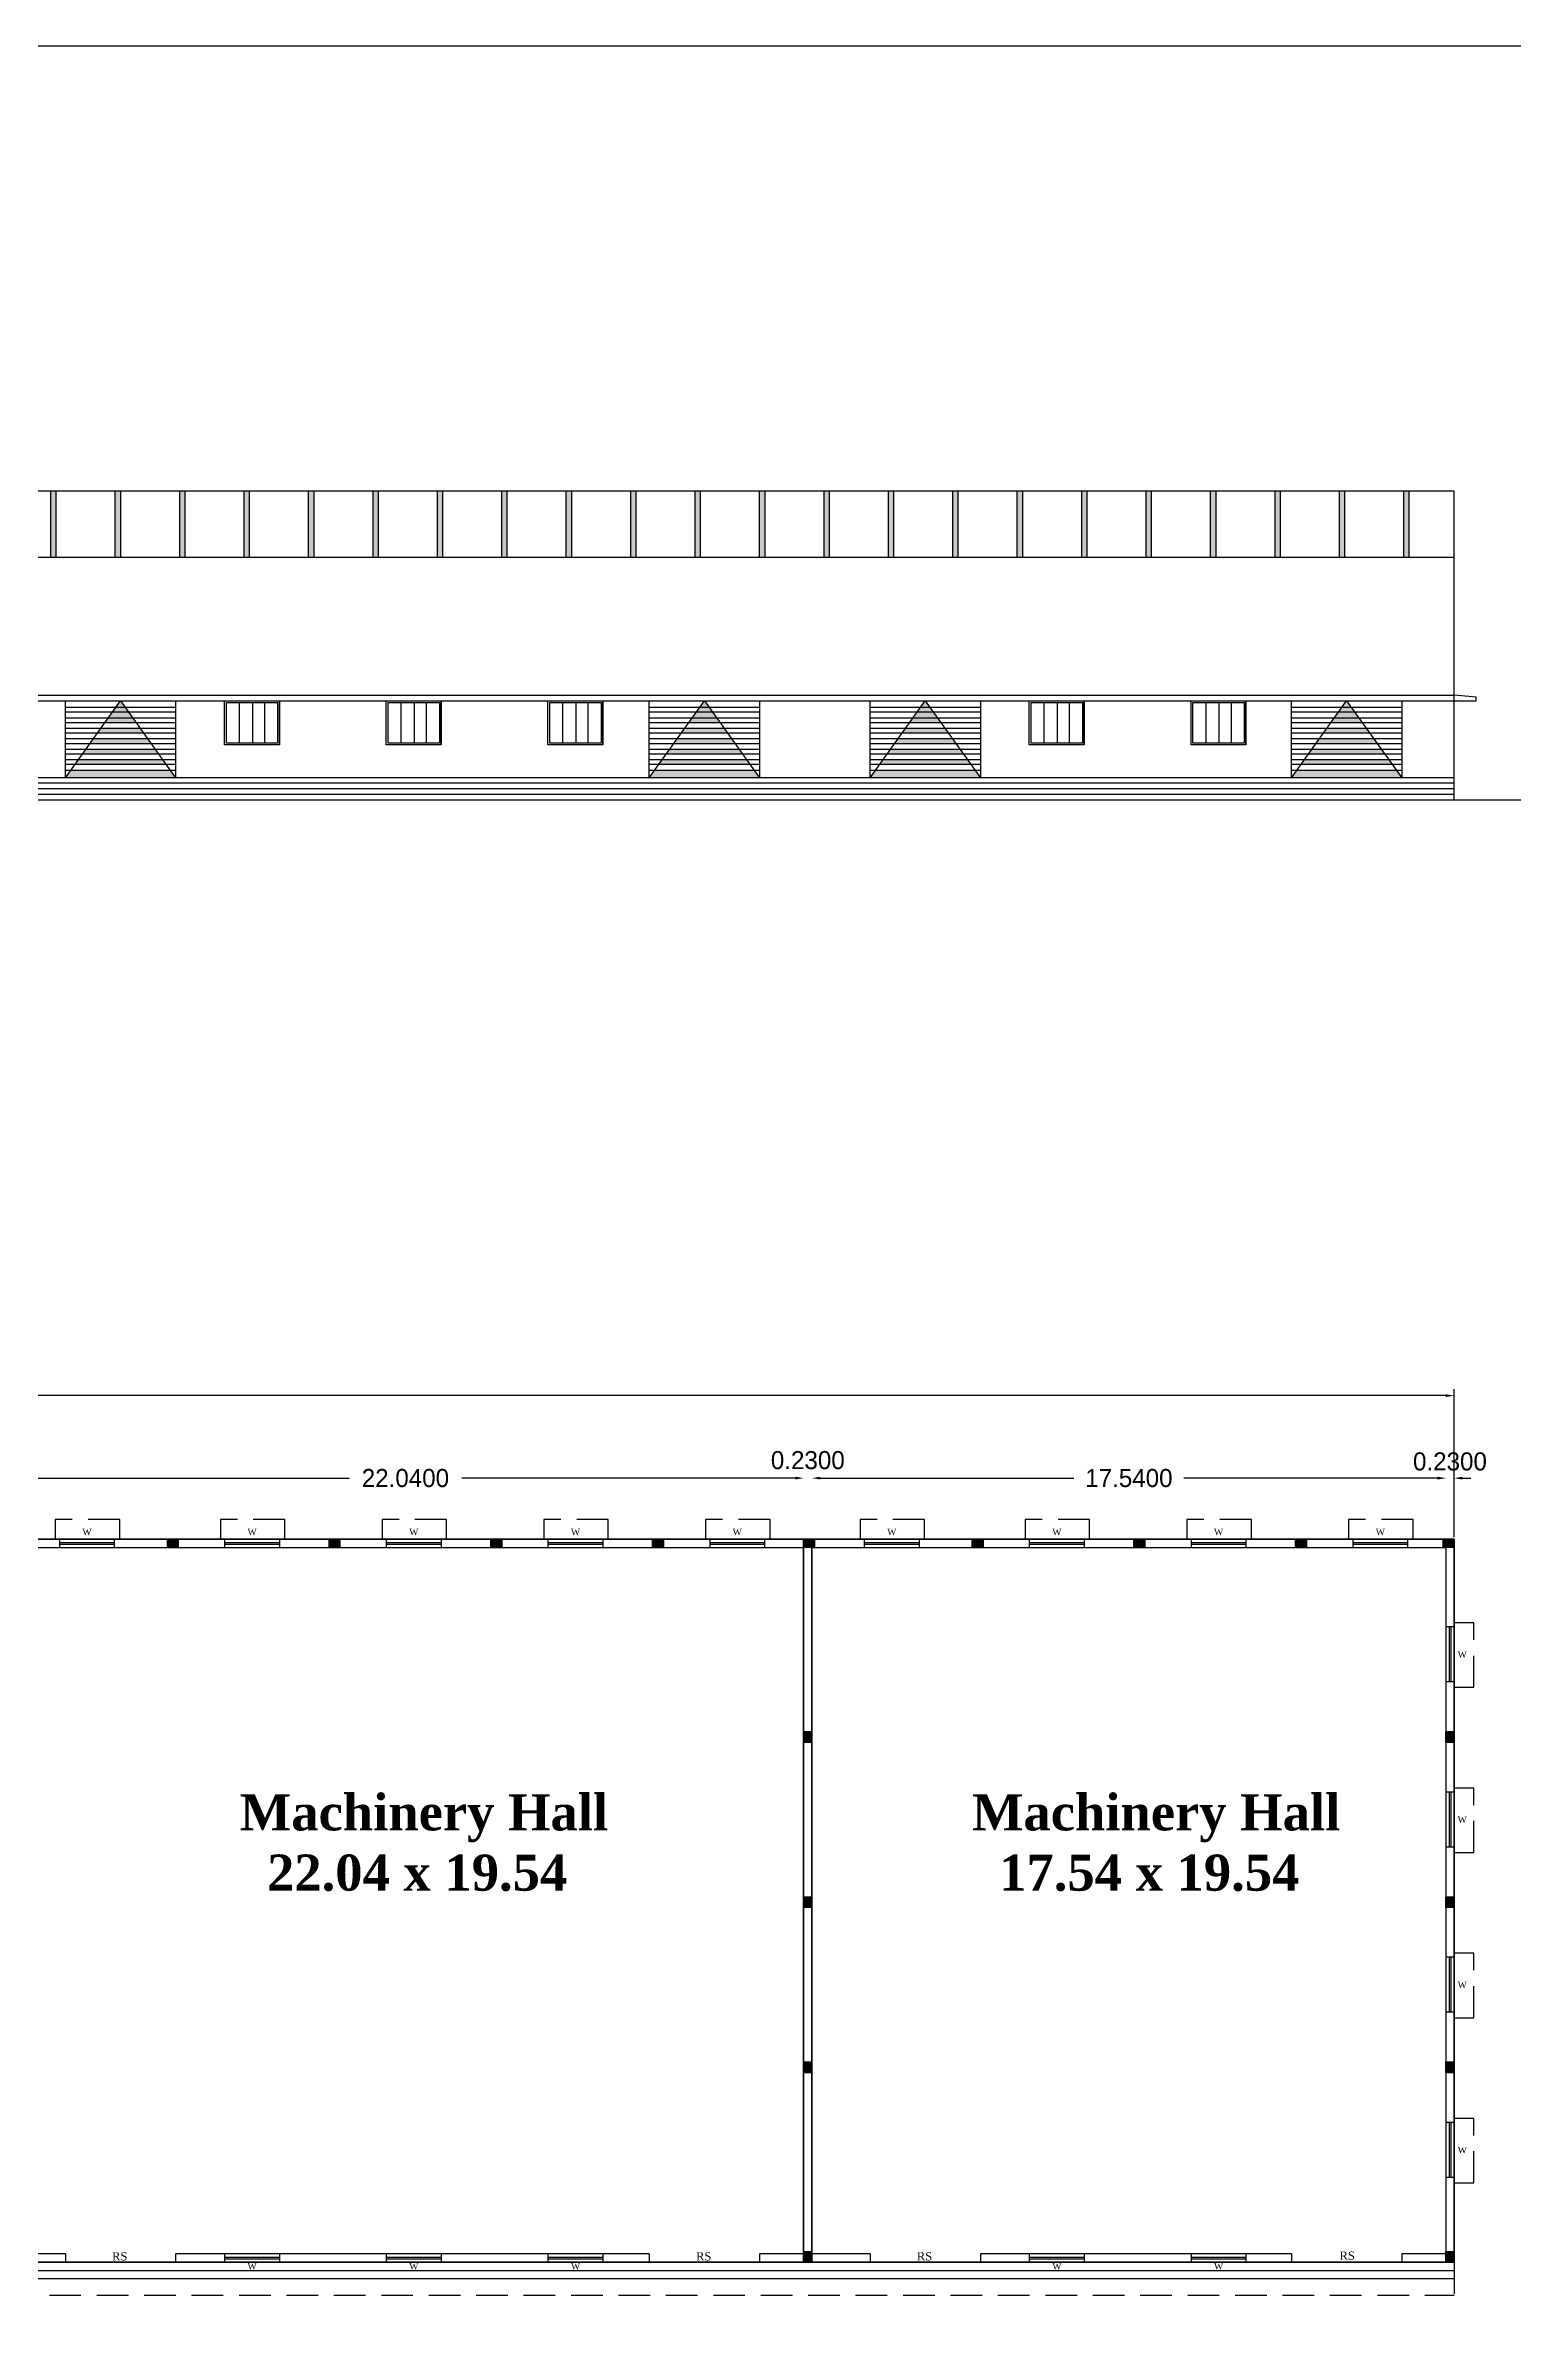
# Model space of a CAD drawing. Header units: metres. Extents: x 0 to 1012, y 0 to 496.
# Drawn here: x 672.7 to 713.3, y 295.6 to 358.9 of the extents above; entities that cross this region are included whole.
import ezdxf

# ---------------------------------------------------------------- set-up
doc = ezdxf.new("R2010")
doc.units = ezdxf.units.M
doc.header["$LTSCALE"] = 3.5
doc.header["$MEASUREMENT"] = 0
doc.linetypes.add('HIDDEN', pattern=[0.375, 0.25, -0.125])
doc.layers.get('0').update_dxf_attribs({"linetype": 'CONTINUOUS'})
doc.layers.get('DEFPOINTS').update_dxf_attribs({"linetype": 'CONTINUOUS'})
doc.styles.add('RomanS', font='romans.shx')
doc.dimstyles.get("Standard").update_dxf_attribs({"dimtxt": 0.18, "dimasz": 0.18, "dimexe": 0.18, "dimexo": 0.0625, "dimgap": 0.09, "dimtad": 0, "dimtih": 1, "dimtoh": 1, "dimdec": 4, "dimzin": 0, "dimdsep": 46, "dimtxsty": 'Standard', "dimcen": 0.09, "dimadec": 0, "dimazin": 0, "dimtfac": 1, "dimtdec": 4, "dimtofl": 0, "dimtmove": 0, "dimatfit": 3, "dimfxl": 0, "dimtolj": 1, "dimtzin": 0, "dimarcsym": 0})

# ---------------------------------------------------------------- blocks, each defined once
blk = doc.blocks.new('*D54')
at = {"color": 0, "lineweight": -2}
for p, q in [((714.477, 344.523), (714.477, 342.418)), ((714.477, 338.883), (714.477, 340.988))]:
    blk.add_line(p, q, dxfattribs=at)
at = {"color": 0}
for points in [[(714.439, 344.523), (714.516, 344.523), (714.477, 344.753)], [(714.439, 338.883), (714.516, 338.883), (714.477, 338.653)]]:
    blk.add_solid(points, dxfattribs=at)
at = {"layer": 'DEFPOINTS', "color": 0}
for p in [(711.654, 344.753), (714.477, 338.653), (715.431, 338.653)]:
    blk.add_point(p, dxfattribs=at)
at = {"color": 0, "insert": (714.477, 341.703), "char_height": 0.3, "attachment_point": 5, "rotation": 90}
blk.add_mtext('\\A1;6.1000', dxfattribs=at)
blk = doc.blocks.new('*D57')
at = {"color": 0, "lineweight": -2}
for p, q in [((626.844, 317.65), (626.844, 321.742)), ((711.654, 317.65), (711.654, 321.742)), ((627.074, 321.562), (666.397, 321.562)), ((711.424, 321.562), (672.1, 321.562))]:
    blk.add_line(p, q, dxfattribs=at)
at = {"color": 0}
for points in [[(627.074, 321.601), (627.074, 321.524), (626.844, 321.562)], [(711.424, 321.601), (711.424, 321.524), (711.654, 321.562)]]:
    blk.add_solid(points, dxfattribs=at)
at = {"layer": 'DEFPOINTS', "color": 0}
for p in [(711.654, 321.562), (626.844, 317.588), (711.654, 317.588)]:
    blk.add_point(p, dxfattribs=at)
at = {"color": 0, "insert": (669.249, 321.562), "char_height": 1, "attachment_point": 5}
blk.add_mtext('\\A1;84.8100', dxfattribs=at)
blk = doc.blocks.new('*D58')
at = {"color": 0, "lineweight": -2}
for p, q in [((711.194, 319.28), (710.964, 319.28)), ((711.884, 319.28), (712.114, 319.28))]:
    blk.add_line(p, q, dxfattribs=at)
at = {"color": 0}
for points in [[(711.194, 319.318), (711.194, 319.242), (711.424, 319.28)], [(711.884, 319.318), (711.884, 319.242), (711.654, 319.28)]]:
    blk.add_solid(points, dxfattribs=at)
at = {"layer": 'DEFPOINTS', "color": 0}
for p in [(711.654, 319.28), (711.424, 317.358), (711.654, 317.358)]:
    blk.add_point(p, dxfattribs=at)
at = {"color": 0, "insert": (711.539, 319.739), "char_height": 0.5, "attachment_point": 5}
blk.add_mtext('\\A1;0.2300', dxfattribs=at)
blk = doc.blocks.new('*D59')
at = {"color": 0, "lineweight": -2}
for p, q in [((694.114, 319.28), (701.135, 319.28)), ((711.194, 319.28), (704.172, 319.28))]:
    blk.add_line(p, q, dxfattribs=at)
at = {"color": 0}
for points in [[(694.114, 319.318), (694.114, 319.242), (693.884, 319.28)], [(711.194, 319.318), (711.194, 319.242), (711.424, 319.28)]]:
    blk.add_solid(points, dxfattribs=at)
at = {"layer": 'DEFPOINTS', "color": 0}
for p in [(711.424, 319.28), (693.884, 317.358), (711.424, 317.358)]:
    blk.add_point(p, dxfattribs=at)
at = {"color": 0, "insert": (702.654, 319.28), "char_height": 0.5, "attachment_point": 5}
blk.add_mtext('\\A1;17.5400', dxfattribs=at)
blk = doc.blocks.new('*D178')
at = {"color": 0, "lineweight": -2}
for p, q in [((693.424, 319.28), (693.194, 319.28)), ((694.114, 319.28), (694.344, 319.28))]:
    blk.add_line(p, q, dxfattribs=at)
at = {"color": 0}
for points in [[(693.424, 319.318), (693.424, 319.242), (693.654, 319.28)], [(694.114, 319.318), (694.114, 319.242), (693.884, 319.28)]]:
    blk.add_solid(points, dxfattribs=at)
at = {"layer": 'DEFPOINTS', "color": 0}
for p in [(693.884, 319.28), (693.654, 317.358), (693.884, 317.358)]:
    blk.add_point(p, dxfattribs=at)
at = {"color": 0, "insert": (693.769, 319.775), "char_height": 0.5, "attachment_point": 5}
blk.add_mtext('\\A1;0.2300', dxfattribs=at)
blk = doc.blocks.new('*D179')
at = {"color": 0, "lineweight": -2}
for p, q in [((671.844, 319.28), (681.074, 319.28)), ((693.424, 319.28), (684.194, 319.28))]:
    blk.add_line(p, q, dxfattribs=at)
at = {"color": 0}
for points in [[(671.844, 319.318), (671.844, 319.242), (671.614, 319.28)], [(693.424, 319.318), (693.424, 319.242), (693.654, 319.28)]]:
    blk.add_solid(points, dxfattribs=at)
at = {"layer": 'DEFPOINTS', "color": 0}
for p in [(693.654, 319.28), (671.614, 317.358), (693.654, 317.358)]:
    blk.add_point(p, dxfattribs=at)
at = {"color": 0, "insert": (682.634, 319.28), "char_height": 0.5, "attachment_point": 5}
blk.add_mtext('\\A1;22.0400', dxfattribs=at)

msp = doc.modelspace()

# ---------------------------------------------------------------- hatches: boundary and pattern name
h = msp.add_hatch(color=256)
h.dxf.hatch_style = 1
h.paths.add_polyline_path([(672.97333, 346.58309), (672.82333, 346.58309), (672.82333, 344.75309), (672.97333, 344.75309)])
h = msp.add_hatch(color=256)
h.dxf.hatch_style = 1
h.paths.add_polyline_path([(674.75624, 346.58309), (674.60624, 346.58309), (674.60624, 344.75309), (674.75624, 344.75309)])
h = msp.add_hatch(color=256)
h.dxf.hatch_style = 1
h.paths.add_polyline_path([(676.53916, 346.58309), (676.38916, 346.58309), (676.38916, 344.75309), (676.53916, 344.75309)])
h = msp.add_hatch(color=256)
h.dxf.hatch_style = 1
h.paths.add_polyline_path([(678.32207, 346.58309), (678.17207, 346.58309), (678.17207, 344.75309), (678.32207, 344.75309)])
h = msp.add_hatch(color=256)
h.dxf.hatch_style = 1
h.paths.add_polyline_path([(680.10498, 346.58309), (679.95498, 346.58309), (679.95498, 344.75309), (680.10498, 344.75309)])
h = msp.add_hatch(color=256)
h.dxf.hatch_style = 1
h.paths.add_polyline_path([(681.8879, 346.58309), (681.7379, 346.58309), (681.7379, 344.75309), (681.8879, 344.75309)])
h = msp.add_hatch(color=256)
h.dxf.hatch_style = 1
h.paths.add_polyline_path([(683.67081, 346.58309), (683.52081, 346.58309), (683.52081, 344.75309), (683.67081, 344.75309)])
h = msp.add_hatch(color=256)
h.dxf.hatch_style = 1
h.paths.add_polyline_path([(685.45372, 346.58309), (685.30372, 346.58309), (685.30372, 344.75309), (685.45372, 344.75309)])
h = msp.add_hatch(color=256)
h.dxf.hatch_style = 1
h.paths.add_polyline_path([(687.23664, 346.58309), (687.08664, 346.58309), (687.08664, 344.75309), (687.23664, 344.75309)])
h = msp.add_hatch(color=256)
h.dxf.hatch_style = 1
h.paths.add_polyline_path([(689.01955, 346.58309), (688.86955, 346.58309), (688.86955, 344.75309), (689.01955, 344.75309)])
h = msp.add_hatch(color=256)
h.dxf.hatch_style = 1
h.paths.add_polyline_path([(690.80247, 346.58309), (690.65247, 346.58309), (690.65247, 344.75309), (690.80247, 344.75309)])
h = msp.add_hatch(color=256)
h.dxf.hatch_style = 1
h.paths.add_polyline_path([(692.58538, 346.58309), (692.43538, 346.58309), (692.43538, 344.75309), (692.58538, 344.75309)])
h = msp.add_hatch(color=256)
h.dxf.hatch_style = 1
h.paths.add_polyline_path([(694.36829, 346.58309), (694.21829, 346.58309), (694.21829, 344.75309), (694.36829, 344.75309)])
h = msp.add_hatch(color=256)
h.dxf.hatch_style = 1
h.paths.add_polyline_path([(696.15121, 346.58309), (696.00121, 346.58309), (696.00121, 344.75309), (696.15121, 344.75309)])
h = msp.add_hatch(color=256)
h.dxf.hatch_style = 1
h.paths.add_polyline_path([(697.93412, 346.58309), (697.78412, 346.58309), (697.78412, 344.75309), (697.93412, 344.75309)])
h = msp.add_hatch(color=256)
h.dxf.hatch_style = 1
h.paths.add_polyline_path([(699.71703, 346.58309), (699.56703, 346.58309), (699.56703, 344.75309), (699.71703, 344.75309)])
h = msp.add_hatch(color=256)
h.dxf.hatch_style = 1
h.paths.add_polyline_path([(701.49995, 346.58309), (701.34995, 346.58309), (701.34995, 344.75309), (701.49995, 344.75309)])
h = msp.add_hatch(color=256)
h.dxf.hatch_style = 1
h.paths.add_polyline_path([(703.28286, 346.58309), (703.13286, 346.58309), (703.13286, 344.75309), (703.28286, 344.75309)])
h = msp.add_hatch(color=256)
h.dxf.hatch_style = 1
h.paths.add_polyline_path([(705.06577, 346.58309), (704.91577, 346.58309), (704.91577, 344.75309), (705.06577, 344.75309)])
h = msp.add_hatch(color=256)
h.dxf.hatch_style = 1
h.paths.add_polyline_path([(706.84869, 346.58309), (706.69869, 346.58309), (706.69869, 344.75309), (706.84869, 344.75309)])
h = msp.add_hatch(color=256)
h.dxf.hatch_style = 1
h.paths.add_polyline_path([(708.6316, 346.58309), (708.4816, 346.58309), (708.4816, 344.75309), (708.6316, 344.75309)])
h = msp.add_hatch(color=256)
h.dxf.hatch_style = 1
h.paths.add_polyline_path([(710.41452, 346.58309), (710.26452, 346.58309), (710.26452, 344.75309), (710.41452, 344.75309)])
h = msp.add_hatch(color=256)
h.dxf.hatch_style = 1
h.paths.add_polyline_path([(674.74853, 340.78515), (674.61551, 340.59918), (674.88155, 340.59918)])
h.paths.add_polyline_path([(674.88155, 340.59918), (674.61551, 340.59918), (674.52253, 340.46918), (674.97453, 340.46918)])
h.paths.add_polyline_path([(674.97453, 340.46918), (674.52253, 340.46918), (674.40809, 340.30918), (675.08898, 340.30918)])
h.paths.add_polyline_path([(675.08898, 340.30918), (674.40809, 340.30918), (674.3151, 340.17918), (675.18196, 340.17918)])
h.paths.add_polyline_path([(675.2964, 340.01918), (674.20066, 340.01918), (674.10767, 339.88918), (675.38939, 339.88918)])
h.paths.add_polyline_path([(675.50383, 339.72918), (673.99323, 339.72918), (673.90024, 339.59918), (675.59682, 339.59918)])
h.paths.add_polyline_path([(675.71126, 339.43918), (673.7858, 339.43918), (673.69281, 339.30918), (675.80425, 339.30918)])
h.paths.add_polyline_path([(675.91869, 339.14918), (673.57837, 339.14918), (673.48539, 339.01918), (676.01168, 339.01918)])
h.paths.add_polyline_path([(676.12612, 338.85918), (673.37094, 338.85918), (673.22353, 338.65309), (676.27353, 338.65309)])
h = msp.add_hatch(color=256)
h.dxf.hatch_style = 1
h.paths.add_polyline_path([(690.90853, 340.78515), (690.77551, 340.59918), (691.04155, 340.59918)])
h.paths.add_polyline_path([(691.04155, 340.59918), (690.77551, 340.59918), (690.68253, 340.46918), (691.13453, 340.46918)])
h.paths.add_polyline_path([(691.13453, 340.46918), (690.68253, 340.46918), (690.56809, 340.30918), (691.24898, 340.30918)])
h.paths.add_polyline_path([(691.24898, 340.30918), (690.56809, 340.30918), (690.4751, 340.17918), (691.34196, 340.17918)])
h.paths.add_polyline_path([(691.4564, 340.01918), (690.36066, 340.01918), (690.26767, 339.88918), (691.54939, 339.88918)])
h.paths.add_polyline_path([(691.66383, 339.72918), (690.15323, 339.72918), (690.06024, 339.59918), (691.75682, 339.59918)])
h.paths.add_polyline_path([(691.87126, 339.43918), (689.9458, 339.43918), (689.85281, 339.30918), (691.96425, 339.30918)])
h.paths.add_polyline_path([(692.07869, 339.14918), (689.73837, 339.14918), (689.64539, 339.01918), (692.17168, 339.01918)])
h.paths.add_polyline_path([(692.28612, 338.85918), (689.53094, 338.85918), (689.38353, 338.65309), (692.43353, 338.65309)])
h = msp.add_hatch(color=256)
h.dxf.hatch_style = 1
h.paths.add_polyline_path([(697.01853, 340.78515), (696.88551, 340.59918), (697.15155, 340.59918)])
h.paths.add_polyline_path([(697.15155, 340.59918), (696.88551, 340.59918), (696.79253, 340.46918), (697.24453, 340.46918)])
h.paths.add_polyline_path([(697.24453, 340.46918), (696.79253, 340.46918), (696.67809, 340.30918), (697.35898, 340.30918)])
h.paths.add_polyline_path([(697.35898, 340.30918), (696.67809, 340.30918), (696.5851, 340.17918), (697.45196, 340.17918)])
h.paths.add_polyline_path([(697.5664, 340.01918), (696.47066, 340.01918), (696.37767, 339.88918), (697.65939, 339.88918)])
h.paths.add_polyline_path([(697.77383, 339.72918), (696.26323, 339.72918), (696.17024, 339.59918), (697.86682, 339.59918)])
h.paths.add_polyline_path([(697.98126, 339.43918), (696.0558, 339.43918), (695.96281, 339.30918), (698.07425, 339.30918)])
h.paths.add_polyline_path([(698.18869, 339.14918), (695.84837, 339.14918), (695.75539, 339.01918), (698.28168, 339.01918)])
h.paths.add_polyline_path([(698.39612, 338.85918), (695.64094, 338.85918), (695.49353, 338.65309), (698.54353, 338.65309)])
h = msp.add_hatch(color=256)
h.dxf.hatch_style = 1
h.paths.add_polyline_path([(708.67853, 340.78515), (708.54551, 340.59918), (708.81155, 340.59918)])
h.paths.add_polyline_path([(708.81155, 340.59918), (708.54551, 340.59918), (708.45253, 340.46918), (708.90453, 340.46918)])
h.paths.add_polyline_path([(708.90453, 340.46918), (708.45253, 340.46918), (708.33809, 340.30918), (709.01898, 340.30918)])
h.paths.add_polyline_path([(709.01898, 340.30918), (708.33809, 340.30918), (708.2451, 340.17918), (709.11196, 340.17918)])
h.paths.add_polyline_path([(709.2264, 340.01918), (708.13066, 340.01918), (708.03767, 339.88918), (709.31939, 339.88918)])
h.paths.add_polyline_path([(709.43383, 339.72918), (707.92323, 339.72918), (707.83024, 339.59918), (709.52682, 339.59918)])
h.paths.add_polyline_path([(709.64126, 339.43918), (707.7158, 339.43918), (707.62281, 339.30918), (709.73425, 339.30918)])
h.paths.add_polyline_path([(709.84869, 339.14918), (707.50837, 339.14918), (707.41539, 339.01918), (709.94168, 339.01918)])
h.paths.add_polyline_path([(710.05612, 338.85918), (707.30094, 338.85918), (707.15353, 338.65309), (710.20353, 338.65309)])
h = msp.add_hatch(color=256)
h.dxf.hatch_style = 1
h.paths.add_polyline_path([(676.34853, 317.58767), (676.04853, 317.58767), (676.04853, 317.35767), (676.34853, 317.35767)])
h = msp.add_hatch(color=256)
h.dxf.hatch_style = 1
h.paths.add_polyline_path([(680.82353, 317.58767), (680.52353, 317.58767), (680.52353, 317.35767), (680.82353, 317.35767)])
h = msp.add_hatch(color=256)
h.dxf.hatch_style = 1
h.paths.add_polyline_path([(685.29853, 317.58767), (684.99853, 317.58767), (684.99853, 317.35767), (685.29853, 317.35767)])
h = msp.add_hatch(color=256)
h.dxf.hatch_style = 1
h.paths.add_polyline_path([(689.77353, 317.58767), (689.47353, 317.58767), (689.47353, 317.35767), (689.77353, 317.35767)])
h = msp.add_hatch(color=256)
h.dxf.hatch_style = 1
h.paths.add_polyline_path([(693.95353, 317.58767), (693.65353, 317.58767), (693.65353, 317.35767), (693.95353, 317.35767)])
h = msp.add_hatch(color=256)
h.dxf.hatch_style = 1
h.paths.add_polyline_path([(698.61853, 317.58767), (698.31853, 317.58767), (698.31853, 317.35767), (698.61853, 317.35767)])
h = msp.add_hatch(color=256)
h.dxf.hatch_style = 1
h.paths.add_polyline_path([(703.09353, 317.58767), (702.79353, 317.58767), (702.79353, 317.35767), (703.09353, 317.35767)])
h = msp.add_hatch(color=256)
h.dxf.hatch_style = 1
h.paths.add_polyline_path([(707.56853, 317.58767), (707.26853, 317.58767), (707.26853, 317.35767), (707.56853, 317.35767)])
h = msp.add_hatch(color=256)
h.dxf.hatch_style = 1
h.paths.add_polyline_path([(711.65353, 317.58767), (711.35353, 317.58767), (711.35353, 317.35767), (711.65353, 317.35767)])
h = msp.add_hatch(color=256)
h.dxf.hatch_style = 1
h.paths.add_polyline_path([(693.65353, 311.96822), (693.88353, 311.96822), (693.88353, 312.26822), (693.65353, 312.26822)])
h = msp.add_hatch(color=256)
h.dxf.hatch_style = 1
h.paths.add_polyline_path([(711.42353, 311.96822), (711.65353, 311.96822), (711.65353, 312.26822), (711.42353, 312.26822)])
h = msp.add_hatch(color=256)
h.dxf.hatch_style = 1
h.paths.add_polyline_path([(693.65353, 307.39822), (693.88353, 307.39822), (693.88353, 307.69822), (693.65353, 307.69822)])
h = msp.add_hatch(color=256)
h.dxf.hatch_style = 1
h.paths.add_polyline_path([(711.42353, 307.39822), (711.65353, 307.39822), (711.65353, 307.69822), (711.42353, 307.69822)])
h = msp.add_hatch(color=256)
h.dxf.hatch_style = 1
h.paths.add_polyline_path([(693.65353, 302.82822), (693.88353, 302.82822), (693.88353, 303.12822), (693.65353, 303.12822)])
h = msp.add_hatch(color=256)
h.dxf.hatch_style = 1
h.paths.add_polyline_path([(711.42353, 302.82822), (711.65353, 302.82822), (711.65353, 303.12822), (711.42353, 303.12822)])
h = msp.add_hatch(color=256)
h.dxf.hatch_style = 1
h.paths.add_polyline_path([(693.65353, 297.58767), (693.88353, 297.58767), (693.88353, 297.88767), (693.65353, 297.88767)])
h = msp.add_hatch(color=256)
h.dxf.hatch_style = 1
h.paths.add_polyline_path([(711.42353, 297.58767), (711.65353, 297.58767), (711.65353, 297.88767), (711.42353, 297.88767)])

# ---------------------------------------------------------------- linework, layer by layer
for p, q in [((711.65353, 346.58309), (626.84353, 346.58309)), ((672.82333, 344.75309), (672.82333, 346.58309)), ((672.97333, 344.75309), (672.97333, 346.58309)), ((674.60624, 344.75309), (674.60624, 346.58309)), ((674.75624, 344.75309), (674.75624, 346.58309)), ((676.38916, 344.75309), (676.38916, 346.58309)), ((676.53916, 344.75309), (676.53916, 346.58309)), ((678.17207, 344.75309), (678.17207, 346.58309)), ((678.32207, 344.75309), (678.32207, 346.58309)), ((679.95498, 344.75309), (679.95498, 346.58309)), ((680.10498, 344.75309), (680.10498, 346.58309)), ((681.7379, 344.75309), (681.7379, 346.58309)), ((681.8879, 344.75309), (681.8879, 346.58309)), ((683.52081, 344.75309), (683.52081, 346.58309)), ((683.67081, 344.75309), (683.67081, 346.58309)), ((685.30372, 344.75309), (685.30372, 346.58309)), ((685.45372, 344.75309), (685.45372, 346.58309)), ((687.08664, 344.75309), (687.08664, 346.58309)), ((687.23664, 344.75309), (687.23664, 346.58309)), ((688.86955, 344.75309), (688.86955, 346.58309)), ((689.01955, 344.75309), (689.01955, 346.58309)), ((690.65247, 344.75309), (690.65247, 346.58309)), ((690.80247, 344.75309), (690.80247, 346.58309)), ((692.43538, 344.75309), (692.43538, 346.58309)), ((692.58538, 344.75309), (692.58538, 346.58309)), ((694.21829, 344.75309), (694.21829, 346.58309)), ((694.36829, 344.75309), (694.36829, 346.58309)), ((696.00121, 344.75309), (696.00121, 346.58309)), ((696.15121, 344.75309), (696.15121, 346.58309)), ((697.78412, 344.75309), (697.78412, 346.58309)), ((697.93412, 344.75309), (697.93412, 346.58309)), ((699.56703, 344.75309), (699.56703, 346.58309)), ((699.71703, 344.75309), (699.71703, 346.58309)), ((701.34995, 344.75309), (701.34995, 346.58309)), ((701.49995, 344.75309), (701.49995, 346.58309)), ((703.13286, 344.75309), (703.13286, 346.58309)), ((703.28286, 344.75309), (703.28286, 346.58309)), ((704.91577, 344.75309), (704.91577, 346.58309)), ((705.06577, 344.75309), (705.06577, 346.58309)), ((706.69869, 344.75309), (706.69869, 346.58309)), ((706.84869, 344.75309), (706.84869, 346.58309)), ((708.4816, 344.75309), (708.4816, 346.58309)), ((708.6316, 344.75309), (708.6316, 346.58309)), ((710.26452, 344.75309), (710.26452, 346.58309)), ((710.41452, 344.75309), (710.41452, 346.58309)), ((711.65353, 344.75309), (711.65353, 346.58309)), ((711.65353, 344.75309), (626.84353, 344.75309)), ((711.65353, 338.04309), (711.65353, 344.75309)), ((626.84353, 340.93747), (711.65353, 340.93747)), ((626.84353, 340.78515), (711.65353, 340.78515)), ((673.22353, 338.65309), (673.22353, 340.78515)), ((673.22353, 340.78515), (676.27353, 340.78515)), ((673.22353, 338.65309), (674.74853, 340.78515)), ((674.74853, 340.78515), (676.27353, 338.65309)), ((676.27353, 340.78515), (676.27353, 338.65309)), ((677.62853, 339.56515), (677.62853, 340.78515)), ((678.03497, 340.73515), (678.03497, 339.61515)), ((678.39862, 340.73515), (678.39862, 339.61515)), ((678.7358, 340.73515), (678.7358, 339.61515)), ((679.14853, 339.56515), (679.14853, 340.78515)), ((682.10353, 339.56515), (682.10353, 340.78515)), ((682.50997, 340.73515), (682.50997, 339.61515)), ((682.87362, 340.73515), (682.87362, 339.61515)), ((683.2108, 340.73515), (683.2108, 339.61515)), ((683.62353, 339.56515), (683.62353, 340.78515)), ((686.57853, 339.56515), (686.57853, 340.78515)), ((686.98497, 340.73515), (686.98497, 339.61515)), ((687.34862, 340.73515), (687.34862, 339.61515)), ((687.6858, 340.73515), (687.6858, 339.61515)), ((688.09853, 339.56515), (688.09853, 340.78515)), ((689.38353, 338.65309), (689.38353, 340.78515)), ((689.38353, 340.78515), (692.43353, 340.78515)), ((689.38353, 338.65309), (690.90853, 340.78515)), ((690.90853, 340.78515), (692.43353, 338.65309)), ((692.43353, 340.78515), (692.43353, 338.65309)), ((695.49353, 338.65309), (695.49353, 340.78515)), ((695.49353, 340.78515), (698.54353, 340.78515)), ((695.49353, 338.65309), (697.01853, 340.78515)), ((697.01853, 340.78515), (698.54353, 338.65309)), ((698.54353, 340.78515), (698.54353, 338.65309)), ((699.89853, 339.56515), (699.89853, 340.78515)), ((700.30497, 340.73515), (700.30497, 339.61515)), ((700.66862, 340.73515), (700.66862, 339.61515)), ((701.0058, 340.73515), (701.0058, 339.61515)), ((701.41853, 339.56515), (701.41853, 340.78515)), ((704.37353, 339.56515), (704.37353, 340.78515)), ((704.77997, 340.73515), (704.77997, 339.61515)), ((705.14362, 340.73515), (705.14362, 339.61515)), ((705.4808, 340.73515), (705.4808, 339.61515)), ((705.89353, 339.56515), (705.89353, 340.78515)), ((707.15353, 338.65309), (707.15353, 340.78515)), ((707.15353, 340.78515), (710.20353, 340.78515)), ((707.15353, 338.65309), (708.67853, 340.78515)), ((708.67853, 340.78515), (710.20353, 338.65309)), ((710.20353, 340.78515), (710.20353, 338.65309)), ((712.26353, 340.88515), (711.65353, 340.93747)), ((711.65353, 340.78515), (712.26353, 340.78515)), ((712.26353, 340.78545), (712.26353, 340.88545)), ((679.14853, 339.56515), (677.62853, 339.56515)), ((683.62353, 339.56515), (682.10353, 339.56515)), ((688.09853, 339.56515), (686.57853, 339.56515)), ((701.41853, 339.56515), (699.89853, 339.56515)), ((705.89353, 339.56515), (704.37353, 339.56515)), ((711.65353, 338.65309), (626.84353, 338.65309)), ((711.65353, 338.50309), (626.84353, 338.50309)), ((711.65353, 338.35309), (626.84353, 338.35309)), ((626.84353, 338.20322), (711.65353, 338.20322)), ((626.84353, 338.04309), (711.65353, 338.04309)), ((711.65353, 338.04309), (718.4584, 338.04309)), ((673.05853, 317.58619), (673.05853, 317.35767)), ((673.05853, 317.49732), (674.57853, 317.49732)), ((673.05853, 317.45311), (674.57853, 317.45311)), ((674.57853, 317.58619), (674.57853, 317.35767)), ((676.04853, 317.35767), (676.04853, 317.58767)), ((676.04853, 317.58767), (676.34853, 317.58767)), ((676.34853, 317.35767), (676.04853, 317.35767)), ((676.34853, 317.58767), (676.34853, 317.35767)), ((677.62853, 317.58619), (677.62853, 317.35767)), ((677.62853, 317.49732), (679.14853, 317.49732)), ((677.62853, 317.45311), (679.14853, 317.45311)), ((679.14853, 317.58619), (679.14853, 317.35767)), ((680.52353, 317.35767), (680.52353, 317.58767)), ((680.52353, 317.58767), (680.82353, 317.58767)), ((680.82353, 317.35767), (680.52353, 317.35767)), ((680.82353, 317.58767), (680.82353, 317.35767)), ((682.10353, 317.58619), (682.10353, 317.35767)), ((682.10353, 317.49732), (683.62353, 317.49732)), ((682.10353, 317.45311), (683.62353, 317.45311)), ((683.62353, 317.58619), (683.62353, 317.35767)), ((684.99853, 317.35767), (684.99853, 317.58767)), ((684.99853, 317.58767), (685.29853, 317.58767)), ((685.29853, 317.35767), (684.99853, 317.35767)), ((685.29853, 317.58767), (685.29853, 317.35767)), ((686.57853, 317.58619), (686.57853, 317.35767)), ((686.57853, 317.49732), (688.09853, 317.49732)), ((686.57853, 317.45311), (688.09853, 317.45311)), ((688.09853, 317.58619), (688.09853, 317.35767)), ((689.47353, 317.35767), (689.47353, 317.58767)), ((689.47353, 317.58767), (689.77353, 317.58767)), ((689.77353, 317.35767), (689.47353, 317.35767)), ((689.77353, 317.58767), (689.77353, 317.35767)), ((691.05353, 317.58619), (691.05353, 317.35767)), ((691.05353, 317.49732), (692.57353, 317.49732)), ((691.05353, 317.45311), (692.57353, 317.45311)), ((692.57353, 317.58619), (692.57353, 317.35767)), ((693.65353, 317.35767), (693.65353, 317.58767)), ((693.65353, 317.58767), (693.95353, 317.58767)), ((693.95353, 317.35767), (693.65353, 317.35767)), ((693.95353, 317.58767), (693.95353, 317.35767)), ((695.32853, 317.58619), (695.32853, 317.35767)), ((695.32853, 317.49732), (696.84853, 317.49732)), ((695.32853, 317.45311), (696.84853, 317.45311)), ((696.84853, 317.58619), (696.84853, 317.35767)), ((698.31853, 317.35767), (698.31853, 317.58767)), ((698.31853, 317.58767), (698.61853, 317.58767)), ((698.61853, 317.35767), (698.31853, 317.35767)), ((698.61853, 317.58767), (698.61853, 317.35767)), ((699.89853, 317.58619), (699.89853, 317.35767)), ((699.89853, 317.49732), (701.41853, 317.49732)), ((699.89853, 317.45311), (701.41853, 317.45311)), ((701.41853, 317.58619), (701.41853, 317.35767)), ((702.79353, 317.35767), (702.79353, 317.58767)), ((702.79353, 317.58767), (703.09353, 317.58767)), ((703.09353, 317.35767), (702.79353, 317.35767)), ((703.09353, 317.58767), (703.09353, 317.35767)), ((704.37353, 317.58619), (704.37353, 317.35767)), ((704.37353, 317.49732), (705.89353, 317.49732)), ((704.37353, 317.45311), (705.89353, 317.45311)), ((705.89353, 317.58619), (705.89353, 317.35767)), ((707.26853, 317.35767), (707.26853, 317.58767)), ((707.26853, 317.58767), (707.56853, 317.58767)), ((707.56853, 317.35767), (707.26853, 317.35767)), ((707.56853, 317.58767), (707.56853, 317.35767)), ((708.84853, 317.58619), (708.84853, 317.35767)), ((708.84853, 317.49732), (710.36853, 317.49732)), ((708.84853, 317.45311), (710.36853, 317.45311)), ((710.36853, 317.58619), (710.36853, 317.35767)), ((711.35353, 317.35767), (711.35353, 317.58767)), ((711.35353, 317.58767), (711.65353, 317.58767)), ((711.65353, 317.35767), (711.35353, 317.35767)), ((711.65353, 317.58767), (711.65353, 317.35767)), ((711.65206, 315.16322), (711.42353, 315.16322)), ((711.51898, 315.16322), (711.51898, 313.64322)), ((711.56319, 315.16322), (711.56319, 313.64322)), ((711.65206, 313.64322), (711.42353, 313.64322)), ((693.65353, 311.96822), (693.65353, 312.26822)), ((693.65353, 312.26822), (693.88353, 312.26822)), ((693.88353, 312.26822), (693.88353, 311.96822)), ((711.42353, 311.96822), (711.42353, 312.26822)), ((711.42353, 312.26822), (711.65353, 312.26822)), ((711.65353, 312.26822), (711.65353, 311.96822)), ((693.88353, 311.96822), (693.65353, 311.96822)), ((711.65353, 311.96822), (711.42353, 311.96822)), ((711.65206, 310.59322), (711.42353, 310.59322)), ((711.51898, 310.59322), (711.51898, 309.07322)), ((711.56319, 310.59322), (711.56319, 309.07322)), ((711.65206, 309.07322), (711.42353, 309.07322)), ((693.65353, 307.39822), (693.65353, 307.69822)), ((693.65353, 307.69822), (693.88353, 307.69822)), ((693.88353, 307.39822), (693.65353, 307.39822)), ((693.88353, 307.69822), (693.88353, 307.39822)), ((711.42353, 307.39822), (711.42353, 307.69822)), ((711.42353, 307.69822), (711.65353, 307.69822)), ((711.65353, 307.39822), (711.42353, 307.39822)), ((711.65353, 307.69822), (711.65353, 307.39822)), ((711.65206, 306.02322), (711.42353, 306.02322)), ((711.51898, 306.02322), (711.51898, 304.50322)), ((711.56319, 306.02322), (711.56319, 304.50322)), ((711.65206, 304.50322), (711.42353, 304.50322)), ((693.65353, 302.82822), (693.65353, 303.12822)), ((693.65353, 303.12822), (693.88353, 303.12822)), ((693.88353, 302.82822), (693.65353, 302.82822)), ((693.88353, 303.12822), (693.88353, 302.82822)), ((711.42353, 302.82822), (711.42353, 303.12822)), ((711.42353, 303.12822), (711.65353, 303.12822)), ((711.65353, 302.82822), (711.42353, 302.82822)), ((711.65353, 303.12822), (711.65353, 302.82822)), ((711.65206, 301.45322), (711.42353, 301.45322)), ((711.51898, 301.45322), (711.51898, 299.93322)), ((711.56319, 301.45322), (711.56319, 299.93322)), ((711.65206, 299.93322), (711.42353, 299.93322)), ((673.22353, 297.81767), (673.22353, 297.58767)), ((676.27353, 297.81767), (676.27353, 297.58767)), ((677.62853, 297.81619), (677.62853, 297.58767)), ((677.62853, 297.72732), (679.14853, 297.72732)), ((677.62853, 297.68311), (679.14853, 297.68311)), ((679.14853, 297.81619), (679.14853, 297.58767)), ((682.10353, 297.81619), (682.10353, 297.58767)), ((682.10353, 297.72732), (683.62353, 297.72732)), ((682.10353, 297.68311), (683.62353, 297.68311)), ((683.62353, 297.81619), (683.62353, 297.58767)), ((686.57853, 297.81619), (686.57853, 297.58767)), ((686.57853, 297.72732), (688.09853, 297.72732)), ((686.57853, 297.68311), (688.09853, 297.68311)), ((688.09853, 297.81619), (688.09853, 297.58767)), ((689.38353, 297.81767), (689.38353, 297.58767)), ((692.43353, 297.81767), (692.43353, 297.58767)), ((693.65353, 297.58767), (693.65353, 297.88767)), ((693.65353, 297.88767), (693.88353, 297.88767)), ((693.88353, 297.58767), (693.65353, 297.58767)), ((693.88353, 297.88767), (693.88353, 297.58767)), ((695.49353, 297.81767), (695.49353, 297.58767)), ((698.54353, 297.81767), (698.54353, 297.58767)), ((699.89853, 297.81619), (699.89853, 297.58767)), ((699.89853, 297.72732), (701.41853, 297.72732)), ((699.89853, 297.68311), (701.41853, 297.68311)), ((701.41853, 297.81619), (701.41853, 297.58767)), ((704.37353, 297.81619), (704.37353, 297.58767)), ((704.37353, 297.72732), (705.89353, 297.72732)), ((704.37353, 297.68311), (705.89353, 297.68311)), ((705.89353, 297.81619), (705.89353, 297.58767)), ((707.15353, 297.81767), (707.15353, 297.58767)), ((710.20353, 297.81767), (710.20353, 297.58767)), ((711.42353, 297.58767), (711.42353, 297.88767)), ((711.42353, 297.88767), (711.65353, 297.88767)), ((711.65353, 297.58767), (711.42353, 297.58767)), ((711.65353, 297.88767), (711.65353, 297.58767)), ((711.65353, 297.58767), (711.65353, 297.35767)), ((626.84353, 297.35767), (711.65353, 297.35767)), ((711.65353, 297.12767), (626.84353, 297.12767)), ((711.65353, 297.35767), (711.65353, 297.12767))]:
    msp.add_line(p, q)
at = {"linetype": 'Continuous'}
for p, q in [((676.27353, 340.59918), (673.22353, 340.59918)), ((676.27353, 340.46918), (673.22353, 340.46918)), ((676.27353, 340.30918), (673.22353, 340.30918)), ((676.27353, 340.17918), (673.22353, 340.17918)), ((676.27353, 340.01918), (673.22353, 340.01918)), ((692.43353, 340.59918), (689.38353, 340.59918)), ((692.43353, 340.46918), (689.38353, 340.46918)), ((692.43353, 340.30918), (689.38353, 340.30918)), ((692.43353, 340.17918), (689.38353, 340.17918)), ((692.43353, 340.01918), (689.38353, 340.01918)), ((698.54353, 340.59918), (695.49353, 340.59918)), ((698.54353, 340.46918), (695.49353, 340.46918)), ((698.54353, 340.30918), (695.49353, 340.30918)), ((698.54353, 340.17918), (695.49353, 340.17918)), ((698.54353, 340.01918), (695.49353, 340.01918)), ((710.20353, 340.59918), (707.15353, 340.59918)), ((710.20353, 340.46918), (707.15353, 340.46918)), ((710.20353, 340.30918), (707.15353, 340.30918)), ((710.20353, 340.17918), (707.15353, 340.17918)), ((710.20353, 340.01918), (707.15353, 340.01918)), ((676.27353, 339.88918), (673.22353, 339.88918)), ((676.27353, 339.72918), (673.22353, 339.72918)), ((676.27353, 339.59918), (673.22353, 339.59918)), ((676.27353, 339.43918), (673.22353, 339.43918)), ((692.43353, 339.88918), (689.38353, 339.88918)), ((692.43353, 339.72918), (689.38353, 339.72918)), ((692.43353, 339.59918), (689.38353, 339.59918)), ((692.43353, 339.43918), (689.38353, 339.43918)), ((698.54353, 339.88918), (695.49353, 339.88918)), ((698.54353, 339.72918), (695.49353, 339.72918)), ((698.54353, 339.59918), (695.49353, 339.59918)), ((698.54353, 339.43918), (695.49353, 339.43918)), ((710.20353, 339.88918), (707.15353, 339.88918)), ((710.20353, 339.72918), (707.15353, 339.72918)), ((710.20353, 339.59918), (707.15353, 339.59918)), ((710.20353, 339.43918), (707.15353, 339.43918)), ((676.27353, 339.30918), (673.22353, 339.30918)), ((676.27353, 339.14918), (673.22353, 339.14918)), ((676.27353, 339.01918), (673.22353, 339.01918)), ((676.27353, 338.85918), (673.22353, 338.85918)), ((692.43353, 339.30918), (689.38353, 339.30918)), ((692.43353, 339.14918), (689.38353, 339.14918)), ((692.43353, 339.01918), (689.38353, 339.01918)), ((692.43353, 338.85918), (689.38353, 338.85918)), ((698.54353, 339.30918), (695.49353, 339.30918)), ((698.54353, 339.14918), (695.49353, 339.14918)), ((698.54353, 339.01918), (695.49353, 339.01918)), ((698.54353, 338.85918), (695.49353, 338.85918)), ((710.20353, 339.30918), (707.15353, 339.30918)), ((710.20353, 339.14918), (707.15353, 339.14918)), ((710.20353, 339.01918), (707.15353, 339.01918)), ((710.20353, 338.85918), (707.15353, 338.85918))]:
    msp.add_line(p, q, dxfattribs=at)
at = {"linetype": 'HIDDEN'}
for p, q in [((674.72853, 318.13114), (672.94481, 318.13114)), ((672.94481, 318.13114), (672.94481, 317.58619)), ((674.72853, 317.58619), (674.72853, 318.13114)), ((679.29853, 318.13114), (677.51481, 318.13114)), ((677.51481, 318.13114), (677.51481, 317.58619)), ((679.29853, 317.58619), (679.29853, 318.13114)), ((683.77353, 318.13114), (681.98981, 318.13114)), ((681.98981, 318.13114), (681.98981, 317.58619)), ((683.77353, 317.58619), (683.77353, 318.13114)), ((688.24853, 318.13114), (686.46481, 318.13114)), ((686.46481, 318.13114), (686.46481, 317.58619)), ((688.24853, 317.58619), (688.24853, 318.13114)), ((692.72353, 318.13114), (690.93981, 318.13114)), ((690.93981, 318.13114), (690.93981, 317.58619)), ((692.72353, 317.58619), (692.72353, 318.13114)), ((696.99853, 318.13114), (695.21481, 318.13114)), ((695.21481, 318.13114), (695.21481, 317.58619)), ((696.99853, 317.58619), (696.99853, 318.13114)), ((701.56853, 318.13114), (699.78481, 318.13114)), ((699.78481, 318.13114), (699.78481, 317.58619)), ((701.56853, 317.58619), (701.56853, 318.13114)), ((706.04353, 318.13114), (704.25981, 318.13114)), ((704.25981, 318.13114), (704.25981, 317.58619)), ((706.04353, 317.58619), (706.04353, 318.13114)), ((710.51853, 318.13114), (708.73481, 318.13114)), ((708.73481, 318.13114), (708.73481, 317.58619)), ((710.51853, 317.58619), (710.51853, 318.13114)), ((712.197, 315.27694), (711.65206, 315.27694)), ((712.197, 313.49322), (712.197, 315.27694)), ((711.65206, 313.49322), (712.197, 313.49322)), ((712.197, 310.70694), (711.65206, 310.70694)), ((712.197, 308.92322), (712.197, 310.70694)), ((711.65206, 308.92322), (712.197, 308.92322)), ((712.197, 306.13694), (711.65206, 306.13694)), ((712.197, 304.35322), (712.197, 306.13694)), ((711.65206, 304.35322), (712.197, 304.35322)), ((712.197, 301.56694), (711.65206, 301.56694)), ((712.197, 299.78322), (712.197, 301.56694)), ((711.65206, 299.78322), (712.197, 299.78322)), ((711.65353, 297.58767), (711.65353, 296.67767)), ((626.84353, 296.67767), (711.65353, 296.67767))]:
    msp.add_line(p, q, dxfattribs=at)
for points in [[(946.76772, 152.80989), (620.11287, 152.80989), (620.11287, 358.90797), (946.76772, 358.90797)], [(677.62853, 340.78515), (679.14853, 340.78515), (679.14853, 339.56515), (677.62853, 339.56515)], [(677.67853, 340.73515), (679.09853, 340.73515), (679.09853, 339.61515), (677.67853, 339.61515)], [(682.10353, 340.78515), (683.62353, 340.78515), (683.62353, 339.56515), (682.10353, 339.56515)], [(682.15353, 340.73515), (683.57353, 340.73515), (683.57353, 339.61515), (682.15353, 339.61515)], [(686.57853, 340.78515), (688.09853, 340.78515), (688.09853, 339.56515), (686.57853, 339.56515)], [(686.62853, 340.73515), (688.04853, 340.73515), (688.04853, 339.61515), (686.62853, 339.61515)], [(699.89853, 340.78515), (701.41853, 340.78515), (701.41853, 339.56515), (699.89853, 339.56515)], [(699.94853, 340.73515), (701.36853, 340.73515), (701.36853, 339.61515), (699.94853, 339.61515)], [(704.37353, 340.78515), (705.89353, 340.78515), (705.89353, 339.56515), (704.37353, 339.56515)], [(704.42353, 340.73515), (705.84353, 340.73515), (705.84353, 339.61515), (704.42353, 339.61515)], [(626.84353, 297.58767), (711.65353, 297.58767), (711.65353, 317.58767), (626.84353, 317.58767)]]:
    msp.add_lwpolyline(points, close=True)
for points in [[(671.38353, 317.58767), (693.88353, 317.58767)], [(673.22353, 297.81767), (671.61353, 297.81767), (671.61353, 317.35767), (693.65353, 317.35767), (693.65353, 297.81767), (692.43353, 297.81767)], [(693.65353, 317.58767), (711.65353, 317.58767), (711.65353, 297.58767), (693.65353, 297.58767)], [(693.65353, 297.81767), (693.65353, 317.35767)], [(693.88353, 317.35767), (693.88353, 297.81767)], [(695.49353, 297.81767), (693.88353, 297.81767), (693.88353, 317.35767), (711.42353, 317.35767), (711.42353, 297.81767), (710.20353, 297.81767)], [(693.88353, 297.58767), (671.38353, 297.58767)], [(689.38353, 297.81767), (676.27353, 297.81767)], [(707.15353, 297.81767), (698.54353, 297.81767)]]:
    msp.add_lwpolyline(points)

# ---------------------------------------------------------------- texts
at = {"style": 'RomanS'}
for s, insert, char_height, width, attachment_point in [('{\\fTimes New Roman Baltic|b0|i0|c0|p18;W}', (673.69499, 317.69803), 0.1777477, 0.2428091, 7), ('{\\fTimes New Roman Baltic|b0|i0|c0|p18;W}', (678.26499, 317.69803), 0.1777477, 0.2428091, 7), ('{\\fTimes New Roman Baltic|b0|i0|c0|p18;W}', (682.73999, 317.69803), 0.1777477, 0.2428091, 7), ('{\\fTimes New Roman Baltic|b0|i0|c0|p18;W}', (687.21499, 317.69803), 0.1777477, 0.2428091, 7), ('{\\fTimes New Roman Baltic|b0|i0|c0|p18;W}', (691.68999, 317.69803), 0.1777477, 0.2428091, 7), ('{\\fTimes New Roman Baltic|b0|i0|c0|p18;W}', (695.96499, 317.69803), 0.1777477, 0.2428091, 7), ('{\\fTimes New Roman Baltic|b0|i0|c0|p18;W}', (700.53499, 317.69803), 0.1777477, 0.2428091, 7), ('{\\fTimes New Roman Baltic|b0|i0|c0|p18;W}', (705.00999, 317.69803), 0.1777477, 0.2428091, 7), ('{\\fTimes New Roman Baltic|b0|i0|c0|p18;W}', (709.48499, 317.69803), 0.1777477, 0.2428091, 7), ('{\\fTimes New Roman Baltic|b0|i0|c0|p18;W}', (711.75278, 314.3075), 0.1777477, 0.2428091, 7), ('{\\fTimes New Roman|b1|i0|c0|p18;\\H0.50416x;Machinery Hall\\P  22.04 x 19.54}', (678.04983, 310.5338), 1.9834924, 77.7282455, 1), ('{\\fTimes New Roman|b1|i0|c0|p18;\\H0.50416x;Machinery Hall\\P  17.54 x 19.54}', (698.31004, 310.5338), 1.9834924, 77.7282455, 1), ('{\\fTimes New Roman Baltic|b0|i0|c0|p18;W}', (711.75278, 309.7375), 0.1777477, 0.2428091, 7), ('{\\fTimes New Roman Baltic|b0|i0|c0|p18;W}', (711.75278, 305.1675), 0.1777477, 0.2428091, 7), ('{\\fTimes New Roman Baltic|b0|i0|c0|p18;W}', (711.75278, 300.5975), 0.1777477, 0.2428091, 7), ('{\\fVerdana|b0|i0|c0|p34; \\fTimes New Roman Baltic|b0|i0|c0|p18;RS}', (674.94035, 297.86475), 0.2285262, 1.3458655, 3), ('{\\fVerdana|b0|i0|c0|p34; \\fTimes New Roman Baltic|b0|i0|c0|p18;RS}', (691.10035, 297.86475), 0.2285262, 1.3458655, 3), ('{\\fVerdana|b0|i0|c0|p34; \\fTimes New Roman Baltic|b0|i0|c0|p18;RS}', (697.21035, 297.86475), 0.2285262, 1.3458655, 3), ('{\\fVerdana|b0|i0|c0|p34; \\fTimes New Roman Baltic|b0|i0|c0|p18;RS}', (708.90652, 297.88259), 0.2285262, 1.3458655, 3), ('{\\fTimes New Roman Baltic|b0|i0|c0|p18;W}', (678.26499, 297.38136), 0.1777477, 0.2428091, 7), ('{\\fTimes New Roman Baltic|b0|i0|c0|p18;W}', (682.73999, 297.38136), 0.1777477, 0.2428091, 7), ('{\\fTimes New Roman Baltic|b0|i0|c0|p18;W}', (687.21499, 297.38136), 0.1777477, 0.2428091, 7), ('{\\fTimes New Roman Baltic|b0|i0|c0|p18;W}', (700.53499, 297.38136), 0.1777477, 0.2428091, 7), ('{\\fTimes New Roman Baltic|b0|i0|c0|p18;W}', (705.00999, 297.38136), 0.1777477, 0.2428091, 7)]:
    msp.add_mtext(s, dxfattribs=dict(at, insert=insert, char_height=char_height, width=width, attachment_point=attachment_point))

# ---------------------------------------------------------------- dimensions: what is measured, and where the dimension line sits
dim = msp.add_linear_dim(base=(714.47746, 338.65309), p1=(711.65353, 344.75309), p2=(715.43055, 338.65309), angle=90, dimstyle='Standard', override={"dimtxt": 0.3, "dimasz": 0.23, "dimse1": 1, "dimse2": 1, "dimtmove": 2})
dim.commit()
dim.dimension.update_dxf_attribs({"geometry": '*D54', "text_midpoint": (714.47746, 341.70309), "text_rotation": 90})
for base, p1, p2, override, picture, middle in [((711.65353, 321.56239), (626.84353, 317.58767), (711.65353, 317.58767), {"dimtxt": 1, "dimasz": 0.23, "dimgap": 0.185, "dimtmove": 2}, '*D57', (669.24853, 321.56239)), ((693.65353, 319.28003), (671.61353, 317.35767), (693.65353, 317.35767), {"dimtxt": 0.5, "dimasz": 0.23, "dimgap": 0.185, "dimse1": 1, "dimse2": 1, "dimtmove": 2}, '*D179', (682.63353, 319.28003)), ((711.42353, 319.28003), (693.88353, 317.35767), (711.42353, 317.35767), {"dimtxt": 0.5, "dimasz": 0.23, "dimgap": 0.185, "dimse1": 1, "dimse2": 1, "dimtmove": 2}, '*D59', (702.65353, 319.28003))]:
    dim = msp.add_linear_dim(base=base, p1=p1, p2=p2, dimstyle='Standard', override=override)
    dim.commit()
    dim.dimension.update_dxf_attribs({"geometry": picture, "text_midpoint": middle})
for base, p1, p2, picture, middle in [((693.88353, 319.28003), (693.65353, 317.35767), (693.88353, 317.35767), '*D178', (693.76853, 319.77533)), ((711.65353, 319.28003), (711.42353, 317.35767), (711.65353, 317.35767), '*D58', (711.53853, 319.73935))]:
    dim = msp.add_linear_dim(base=base, p1=p1, p2=p2, dimstyle='Standard', override={"dimtxt": 0.5, "dimasz": 0.23, "dimgap": 0.185, "dimse1": 1, "dimse2": 1, "dimtmove": 2})
    dim.commit()
    dim.dimension.update_dxf_attribs({"geometry": picture, "text_midpoint": middle, "dimtype": 160})

doc.saveas('drawing.dxf')
